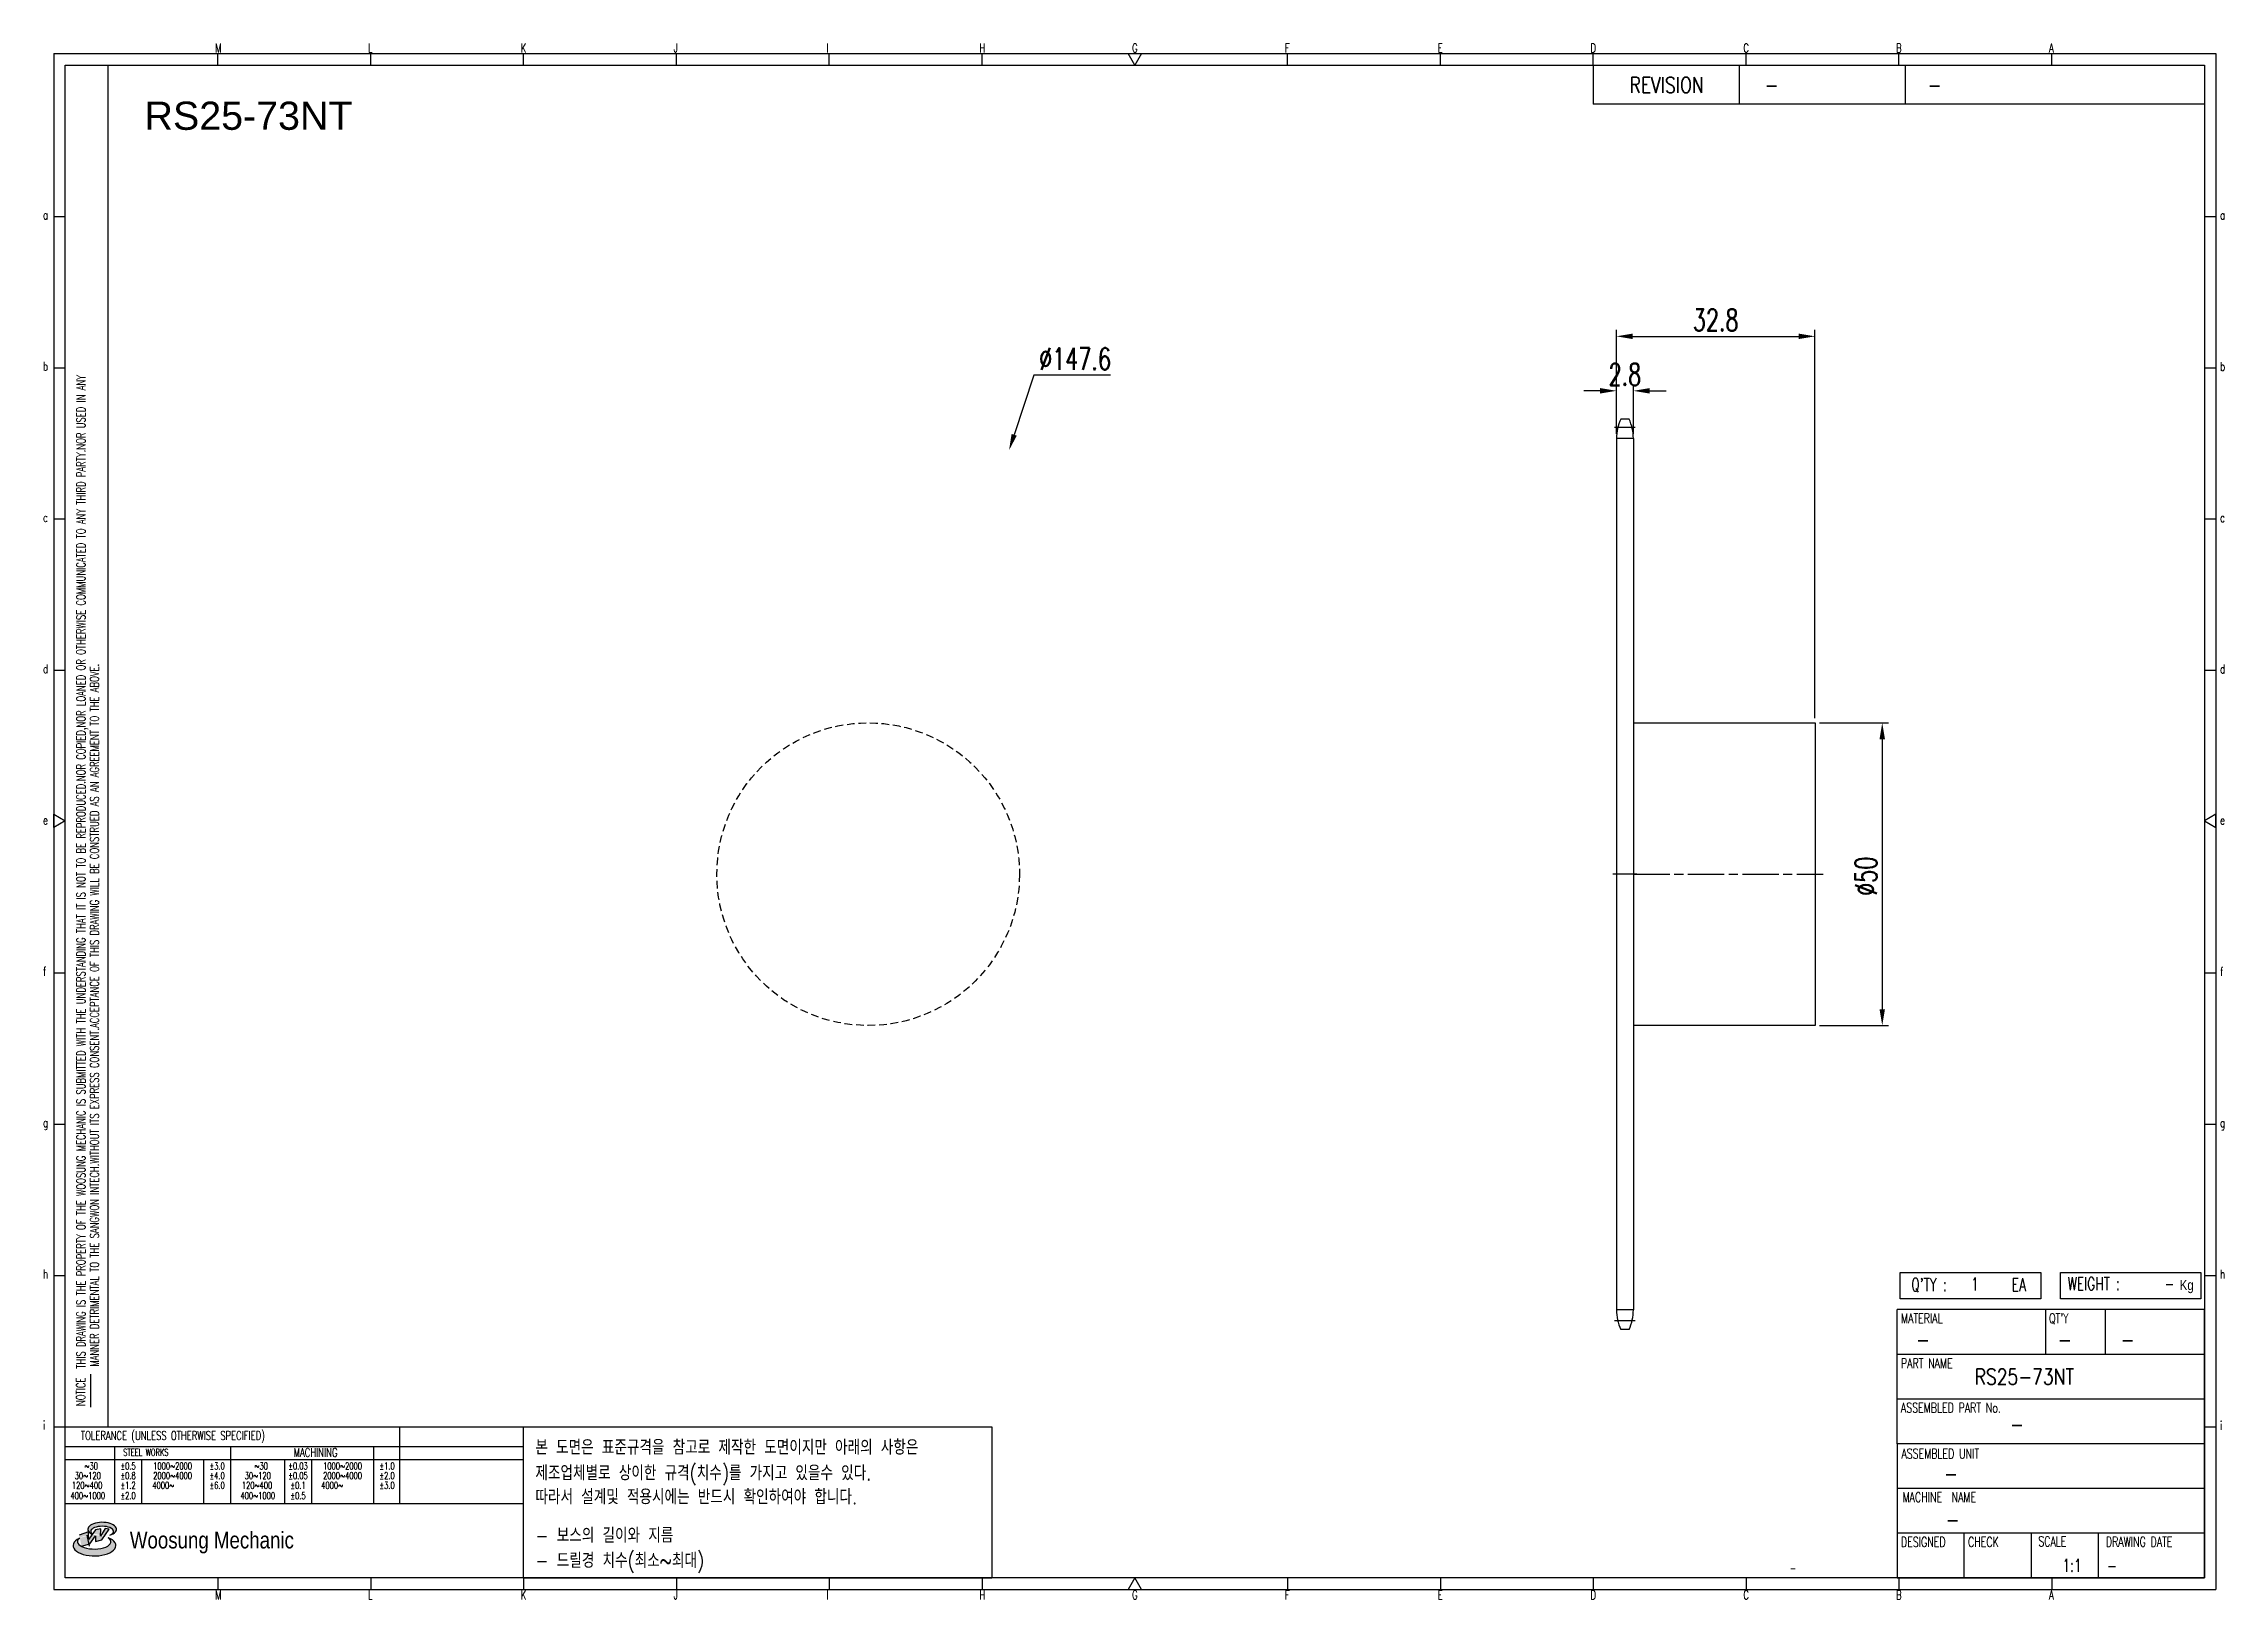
# Model space of a CAD drawing. Header units: millimetres. Extents: x -66061 to -65700, y 2847 to 3104.
import ezdxf
from ezdxf.enums import TextEntityAlignment as Align

# ---------------------------------------------------------------- set-up
doc = ezdxf.new("R2010")
doc.units = ezdxf.units.MM
for name, pattern in [('AM_ISO02W050', [7.5, 6, -1.5]), ('AM_ISO02W050x2', [3.75, 3, -0.75]), ('AM_ISO08W050', [18, 12, -1.5, 3, -1.5]), ('AM_ISO08W050x2', [9, 6, -0.75, 1.5, -0.75]), ('HIDDEN', [9.525, 6.35, -3.175])]:
    doc.linetypes.add(name, pattern=pattern)
for name, color, linetype, lineweight in [('AM_3N', 6, 'AM_ISO02W050', 25), ('AM_7', 4, 'AM_ISO08W050', 25), ('AM_7N', 4, 'AM_ISO08W050', 25)]:
    doc.layers.add(name, color=color, linetype=linetype, lineweight=lineweight)
for name, color, linetype in [('S-DIM', 7, 'Continuous'), ('TITLE', 7, 'Continuous'), ('도면레이아웃', 7, 'Continuous')]:
    doc.layers.add(name, color=color, linetype=linetype)
doc.styles.add('HAN', font='ROMANS.shx', dxfattribs={"width": 0.7, "bigfont": 'whgtxt.shx'})
doc.styles.add('HKD_ST2', font='romans.shx', dxfattribs={"width": 0.7, "height": 4, "bigfont": '@extfont2.shx'})
doc.styles.add('HSG', font='SIMPLEX.shx', dxfattribs={"width": 0.7, "bigfont": 'HSG.shx'})
doc.styles.add('ROMANS', font='romans.shx', dxfattribs={"width": 0.7, "bigfont": 'whgtxt.shx'})
doc.styles.add('SLDTEXTSTYLE4', font='arial.ttf', dxfattribs={"width": 0.8})
doc.styles.get("Standard").update_dxf_attribs({"font": 'arial.ttf'})
doc.dimstyles.new('APP4.5', dxfattribs={"dimscale": 1.5, "dimtxt": 2.4, "dimasz": 1.8, "dimexe": 0.7, "dimexo": 0.5, "dimgap": 0.6, "dimtad": 1, "dimtoh": 1, "dimdec": 1, "dimrnd": 0.01, "dimzin": 9, "dimdsep": 46, "dimtxsty": 'HSG', "dimcen": 0, "dimclrd": 1, "dimclre": 1, "dimclrt": 256, "dimazin": 2, "dimtp": 1, "dimtm": 1, "dimtfac": 0.5, "dimtdec": 1, "dimtofl": 0, "dimtmove": 0, "dimatfit": 3, "dimfxl": 0.7, "dimtvp": 1, "dimtolj": 2, "dimlwd": -1, "dimlwe": -1, "dimarcsym": 0})

# ---------------------------------------------------------------- blocks, each defined once
blk = doc.blocks.new('fuyjgdhj')
for p, q in [((-66198.52, 424.71), (-66168.52, 424.71)), ((-66168.52, 424.71), (-66168.52, 374.71)), ((-66168.52, 374.71), (-66198.52, 374.71))]:
    blk.add_line(p, q)
at = {"layer": 'AM_7N', "linetype": 'AM_ISO08W050x2'}
blk.add_line((-66198.52, 399.71), (-66167.17, 399.71), dxfattribs=at)
blk = doc.blocks.new('SUYWSHJH')
at = {"layer": '도면레이아웃'}
h = blk.add_hatch(color=10, dxfattribs=at)
h.paths.add_polyline_path([(1.544, 35.177), (1.554, 34.966), (1.779, 35.034), (2.054, 35.422), (1.908, 35.446), (1.728, 35.167), (1.741, 35.439), (1.547, 35.405), (1.292, 35.041), (1.295, 35.33), (0.943, 35.208), (1.03, 34.8), (1.336, 34.885)])
edge = h.paths.add_edge_path()
edge.add_ellipse((1.795, 35.421), major_axis=(-0.53, 0), ratio=0.487785, start_angle=122.36065, end_angle=403.39574)
edge.add_line((1.411, 35.244), (1.419, 35.261))
edge.add_ellipse((1.798, 35.344), major_axis=(-0.423, 0), ratio=0.444396, start_angle=131.58977, end_angle=386.19408, ccw=False)
edge = h.paths.add_edge_path()
edge.add_ellipse((1.512, 34.815), major_axis=(-0.793, 0), ratio=0.480113, start_angle=314.67633, end_angle=590.85213)
edge.add_ellipse((1.501, 34.958), major_axis=(-0.62, 0), ratio=0.43311, start_angle=331.7024, end_angle=574.42495, ccw=False)
for p, q in [((0, 90.118), (80.15, 90.118)), ((0, 90.118), (0, 33.191)), ((6.089, 89.693), (6.089, 90.118)), ((11.753, 89.693), (11.753, 90.118)), ((17.418, 89.693), (17.418, 90.118)), ((23.082, 89.693), (23.082, 90.118)), ((28.746, 89.693), (28.746, 90.118)), ((34.411, 89.693), (34.411, 90.118)), ((45.739, 89.693), (45.739, 90.118)), ((51.404, 89.693), (51.404, 90.118)), ((57.068, 89.693), (57.068, 90.118)), ((62.732, 89.693), (62.732, 90.118)), ((68.397, 89.693), (68.397, 90.118)), ((74.061, 89.693), (74.061, 90.118)), ((80.15, 90.118), (80.15, 33.191)), ((0, 84.085), (0.425, 84.085)), ((79.725, 84.085), (80.15, 84.085)), ((0, 78.478), (0.425, 78.478)), ((79.725, 78.478), (80.15, 78.478)), ((0, 72.87), (0.425, 72.87)), ((79.725, 72.87), (80.15, 72.87)), ((0, 67.262), (0.425, 67.262)), ((79.725, 67.262), (80.15, 67.262)), ((0, 56.047), (0.425, 56.047)), ((79.725, 56.047), (80.15, 56.047)), ((0, 50.439), (0.425, 50.439)), ((79.725, 50.439), (80.15, 50.439)), ((0, 44.832), (0.425, 44.832)), ((79.725, 44.832), (80.15, 44.832)), ((1.377, 39.947), (1.377, 41.174)), ((0, 39.224), (0.425, 39.224)), ((79.725, 39.224), (80.15, 39.224)), ((0, 33.191), (80.15, 33.191)), ((6.089, 33.616), (6.089, 33.191)), ((11.753, 33.616), (11.753, 33.191)), ((17.418, 33.616), (17.418, 33.191)), ((23.082, 33.616), (23.082, 33.191)), ((28.746, 33.616), (28.746, 33.191)), ((34.411, 33.616), (34.411, 33.191)), ((45.739, 33.616), (45.739, 33.191)), ((51.404, 33.616), (51.404, 33.191)), ((57.068, 33.616), (57.068, 33.191)), ((62.732, 33.616), (62.732, 33.191)), ((68.397, 33.616), (68.397, 33.191)), ((74.061, 33.616), (74.061, 33.191))]:
    blk.add_line(p, q)
at = {"color": 2}
for p, q in [((2.017, 39.224), (2.017, 89.693)), ((0.425, 39.224), (17.418, 39.224)), ((12.816, 39.224), (12.816, 36.382)), ((17.418, 33.616), (17.418, 39.224)), ((0.425, 38.487), (17.418, 38.487)), ((0.425, 38.012), (17.418, 38.012)), ((2.257, 38.487), (2.257, 36.382)), ((3.257, 38.012), (3.257, 36.382)), ((5.557, 38.012), (5.557, 36.382)), ((6.557, 38.5), (6.557, 36.382)), ((8.557, 38.012), (8.557, 36.382)), ((9.557, 38.026), (9.557, 36.382)), ((11.857, 38.487), (11.857, 36.382)), ((0.425, 36.382), (17.418, 36.382))]:
    blk.add_line(p, q, dxfattribs=at)
at = {"color": 6, "ltscale": 0.5}
for p, q in [((57.068, 89.693), (57.068, 88.246)), ((62.47, 89.693), (62.47, 88.246)), ((68.635, 89.693), (68.635, 88.246)), ((79.725, 88.246), (57.068, 88.246)), ((68.336, 38.59), (68.336, 43.563)), ((79.725, 43.563), (68.336, 43.563)), ((73.827, 43.563), (73.827, 41.905)), ((76.037, 43.563), (76.037, 41.905)), ((79.725, 38.59), (79.725, 43.563)), ((79.725, 41.905), (68.336, 41.905)), ((79.725, 40.248), (68.336, 40.248)), ((68.336, 38.59), (68.336, 33.616)), ((79.725, 38.59), (68.336, 38.59)), ((79.725, 33.616), (79.725, 38.59)), ((79.725, 36.932), (68.336, 36.932)), ((79.725, 35.274), (68.336, 35.274)), ((70.822, 33.616), (70.822, 35.274)), ((73.309, 33.616), (73.309, 35.274)), ((75.796, 33.616), (75.796, 35.274)), ((68.336, 33.616), (79.725, 33.616))]:
    blk.add_line(p, q, dxfattribs=at)
for points in [[(40.075, 89.693), (39.83, 90.118), (40.32, 90.118)], [(0.425, 89.693), (79.725, 89.693), (79.725, 33.616), (0.425, 33.616)], [(0.425, 61.679), (0, 61.433), (0, 61.924)], [(79.725, 61.679), (80.15, 61.433), (80.15, 61.924)], [(40.075, 33.616), (39.83, 33.191), (40.32, 33.191)]]:
    blk.add_lwpolyline(points, close=True)
at = {"layer": 'TITLE', "color": 20}
for p, q in [((68.449, 43.961), (68.449, 44.936)), ((68.449, 44.936), (73.654, 44.936)), ((73.654, 44.936), (73.654, 43.961)), ((74.39, 43.961), (74.39, 44.936)), ((74.39, 44.936), (79.595, 44.936)), ((79.595, 44.936), (79.595, 43.961)), ((73.654, 43.961), (68.449, 43.961)), ((79.595, 43.961), (74.39, 43.961))]:
    blk.add_line(p, q, dxfattribs=at)
at = {"layer": '도면레이아웃'}
for p, q in [((1.295, 35.33), (0.943, 35.208)), ((1.03, 34.8), (1.336, 34.885)), ((1.224, 35.208), (1.311, 34.8)), ((1.224, 35.208), (1.224, 35.208)), ((1.547, 35.405), (1.292, 35.041)), ((1.292, 35.041), (1.295, 35.33)), ((1.336, 34.885), (1.544, 35.177)), ((1.419, 35.261), (1.411, 35.244)), ((1.544, 35.177), (1.554, 34.966)), ((1.741, 35.439), (1.547, 35.405)), ((1.554, 34.966), (1.779, 35.034)), ((1.908, 35.446), (1.728, 35.167)), ((1.728, 35.167), (1.741, 35.439)), ((1.779, 35.034), (2.054, 35.422)), ((2.054, 35.422), (1.908, 35.446))]:
    blk.add_line(p, q, dxfattribs=at)
for centre, major_axis, ratio, start_param, end_param in [((1.795, 35.421), (-0.53, 0), 0.487785, 2.135596, 7.040584), ((1.512, 34.815), (-0.793, 0), 0.480113, 5.492138, 10.312315), ((1.501, 34.958), (-0.62, 0), 0.43311, 5.789299, 10.025607), ((1.798, 35.344), (-0.423, 0), 0.444396, 2.296675, 6.740358)]:
    blk.add_ellipse(centre, major_axis=major_axis, ratio=ratio, start_param=start_param, end_param=end_param, dxfattribs=at)
at = {"color": 4, "style": 'HKD_ST2', "width": 0.7}
for s, p in [('M', (5.988, 90.164)), ('L', (11.652, 90.164)), ('K', (17.316, 90.164)), ('J', (22.981, 90.164)), ('I', (28.645, 90.164)), ('H', (34.309, 90.164)), ('G', (39.974, 90.164)), ('F', (45.638, 90.164)), ('E', (51.302, 90.164)), ('D', (56.967, 90.164)), ('C', (62.631, 90.164)), ('B', (68.295, 90.164)), ('A', (73.96, 90.164)), ('a', (-0.395, 83.976)), ('a', (80.305, 83.97)), ('b', (-0.395, 78.368)), ('b', (80.305, 78.362)), ('c', (-0.395, 72.76)), ('c', (80.305, 72.754)), ('d', (-0.395, 67.153)), ('d', (80.305, 67.147)), ('e', (-0.395, 61.545)), ('e', (80.305, 61.539)), ('f', (-0.395, 55.937)), ('f', (80.305, 55.931)), ('g', (-0.395, 50.33)), ('g', (80.305, 50.324)), ('h', (-0.395, 44.722)), ('h', (80.305, 44.716)), ('i', (-0.395, 39.114)), ('i', (80.305, 39.108)), ('M', (5.988, 32.824)), ('L', (11.652, 32.824)), ('K', (17.316, 32.824)), ('J', (22.981, 32.824)), ('I', (28.645, 32.824)), ('H', (34.309, 32.824)), ('G', (39.974, 32.824)), ('F', (45.638, 32.824)), ('E', (51.302, 32.824)), ('D', (56.967, 32.824)), ('C', (62.631, 32.824)), ('B', (68.295, 32.824)), ('A', (73.96, 32.824))]:
    blk.add_text(s, height=0.326, dxfattribs=at).set_placement(p)
for s, height, style, width, p in [('REVISION', 0.5806, 'HAN', 0.8, (58.415, 88.664)), ('-', 0.581, 'HAN', 0.8, (63.426, 88.664)), ('-', 0.581, 'HAN', 0.8, (69.468, 88.664)), ("Q'TY : ", 0.4746, 'HKD_ST2', 0.7, (68.857, 44.253)), ('1', 0.475, 'HKD_ST2', 0.7, (71.071, 44.275)), ('EA', 0.4746, 'HKD_ST2', 0.7, (72.578, 44.253)), ('WEIGHT : ', 0.4746, 'HKD_ST2', 0.7, (74.65, 44.286)), ('-', 0.581, 'HAN', 0.8, (69.029, 42.157)), ('-', 0.581, 'HAN', 0.8, (74.289, 42.157)), ('-', 0.581, 'HAN', 0.8, (76.623, 42.157)), ('-', 0.581, 'HAN', 0.8, (72.515, 39.013)), ('-', 0.581, 'HAN', 0.8, (70.067, 37.189)), ('-', 0.581, 'HAN', 0.8, (70.126, 35.48)), ('1:1', 0.4746, 'HKD_ST2', 0.7, (74.458, 33.848)), ('-', 0.475, 'HKD_ST2', 0.7, (76.112, 33.837))]:
    blk.add_text(s, height=height, dxfattribs=dict(style=style, width=width)).set_placement(p)
at = {"color": 2, "style": 'HKD_ST2', "width": 0.7}
for s, p in [(' THIS DRAWING IS THE PROPERTY OF THE WOOSUNG MECHANIC IS SUBMITTED WITH THE UNDERSTANDING THAT IT IS NOT TO BE REPRODUCED.NOR COPIED,NOR LOANED OR OTHERWISE COMMUNICATED TO ANY THIRD PARTY.NOR USED IN ANY', (1.173, 41.217)), ('MANNER DETRIMENTAL TO THE SANGWON INTECH.WITHOUT ITS EXPRESS CONSENT.ACCEPTANCE OF THIS DRAWING WILL BE CONSTRUED AS AN AGREEMENT TO THE ABOVE.', (1.672, 41.447))]:
    blk.add_text(s, height=0.326266, rotation=90, dxfattribs=at).set_placement(p)
at = {"style": 'HKD_ST2', "width": 0.7}
blk.add_text('-', height=0.475, dxfattribs=at).set_placement((78.613, 44.286), align=Align.RIGHT)
at = {"color": 4, "style": 'HKD_ST2', "width": 0.7}
for s, height, p in [('MATERIAL', 0.3651, (68.474, 43.425)), ("QT'Y", 0.3651, (73.965, 43.425)), ('PART NAME', 0.3651, (68.474, 41.756)), ('ASSEMBLED PART No.', 0.36511, (68.474, 40.109)), ('ASSEMBLED UNIT', 0.36511, (68.49, 38.408)), ('MACHINE  NAME', 0.36511, (68.532, 36.794)), ('DESIGNED', 0.3651, (68.474, 35.136)), ('CHECK', 0.3651, (70.961, 35.136)), ('SCALE', 0.3651, (73.566, 35.153)), ('DRAWING DATE', 0.36511, (76.071, 35.141))]:
    blk.add_text(s, height=height, dxfattribs=at).set_placement(p, align=Align.TOP_LEFT)
at = {"style": 'HKD_ST2', "width": 0.7}
blk.add_text('NOTICE', height=0.3263, rotation=90, dxfattribs=at).set_placement((1.163, 39.988))
for s, height, style, width, p in [('TOLERANCE (UNLESS OTHERWISE SPECIFIED)', 0.32627, 'HKD_ST2', 0.7, (4.417, 38.896)), ('-', 0.326, 'ROMANS', 0.65, (64.469, 33.975))]:
    blk.add_text(s, height=height, dxfattribs=dict(style=style, width=width)).set_placement(p, align=Align.MIDDLE_CENTER)
at = {"color": 4, "style": 'HKD_ST2', "width": 0.7}
for s, height, p in [('STEEL WORKS', 0.26101, (3.416, 38.268)), ('MACHINING', 0.3263, (9.707, 38.27)), ('%%P0.5', 0.261, (2.757, 37.762)), ('%%P0.8', 0.261, (2.757, 37.411)), ('%%P3.0', 0.261, (6.057, 37.762)), ('%%P4.0', 0.261, (6.057, 37.411)), ('%%P0.03', 0.261, (9.057, 37.762)), ('%%P0.05', 0.261, (9.057, 37.411)), ('%%P1.0', 0.261, (12.357, 37.762)), ('%%P2.0', 0.261, (12.357, 37.411)), ('%%P1.2', 0.261, (2.757, 37.045)), ('%%P2.0', 0.261, (2.757, 36.67)), ('%%P6.0', 0.261, (6.057, 37.045)), ('%%P0.1', 0.261, (9.057, 37.045)), ('%%P0.5', 0.261, (9.057, 36.67)), ('%%P3.0', 0.261, (12.357, 37.045))]:
    blk.add_text(s, height=height, dxfattribs=at).set_placement(p, align=Align.MIDDLE)
for s, height, p in [('30%%126120', 0.261, (1.263, 37.411)), ('%%12630', 0.261, (1.389, 37.762)), ('2000%%1264000', 0.26101, (4.407, 37.411)), ('1000%%1262000', 0.26101, (4.407, 37.762)), ('30%%126120', 0.261, (7.563, 37.411)), ('%%12630', 0.261, (7.689, 37.762)), ('2000%%1264000', 0.26101, (10.707, 37.411)), ('1000%%1262000', 0.26101, (10.707, 37.762)), ('400%%1261000', 0.26101, (1.263, 36.67)), ('120%%126400', 0.26101, (1.237, 37.045)), ('4000%%126', 0.261, (4.061, 37.045)), ('400%%1261000', 0.26101, (7.563, 36.67)), ('120%%126400', 0.26101, (7.537, 37.045)), ('4000%%126', 0.261, (10.321, 37.045))]:
    blk.add_text(s, height=height, dxfattribs=at).set_placement(p, align=Align.MIDDLE_CENTER)
at = {"color": 1, "style": 'SLDTEXTSTYLE4', "width": 0.8}
blk.add_text('Woosung Mechanic', height=0.61957, dxfattribs=at).set_placement((2.822, 34.711))
at = {"layer": 'TITLE', "width": 0.8}
blk.add_text('Kg', height=0.3789, dxfattribs=at).set_placement((78.807, 44.286))
blk = doc.blocks.new('*D20')
at = {"layer": 'Defpoints', "color": 0, "transparency": 16777216}
for p in [(-65901.23, 3036.89), (-65947.78, 2896.82)]:
    blk.add_point(p, dxfattribs=at)
at = {"layer": 'S-DIM', "color": 1, "transparency": 16777216}
for p, q in [((-65897.11, 3049.29), (-65900.38, 3039.45)), ((-65884.45, 3049.29), (-65897.11, 3049.29))]:
    blk.add_line(p, q, dxfattribs=at)
blk.add_solid([(-65900.81, 3039.59), (-65899.95, 3039.31), (-65901.23, 3036.89)], dxfattribs=at)
at = {"layer": 'S-DIM', "transparency": 16777216, "insert": (-65890.33, 3051.99), "char_height": 3.6, "attachment_point": 5, "style": 'HSG'}
blk.add_mtext('\\A2;∅147.6', dxfattribs=at)
blk = doc.blocks.new('*D21')
at = {"layer": 'Defpoints', "color": 0, "transparency": 16777216}
for p in [(-65798.08, 3046.71), (-65800.88, 3038.85), (-65798.08, 3038.85)]:
    blk.add_point(p, dxfattribs=at)
at = {"layer": 'S-DIM', "color": 1, "transparency": 16777216}
for p, q in [((-65803.58, 3046.71), (-65806.28, 3046.71)), ((-65800.88, 3039.6), (-65800.88, 3047.76)), ((-65798.08, 3039.6), (-65798.08, 3047.76)), ((-65795.38, 3046.71), (-65792.68, 3046.71))]:
    blk.add_line(p, q, dxfattribs=at)
for points in [[(-65803.58, 3047.16), (-65803.58, 3046.26), (-65800.88, 3046.71)], [(-65795.38, 3047.16), (-65795.38, 3046.26), (-65798.08, 3046.71)]]:
    blk.add_solid(points, dxfattribs=at)
at = {"layer": 'S-DIM', "transparency": 16777216, "insert": (-65799.48, 3049.41), "char_height": 3.6, "attachment_point": 5, "style": 'HSG'}
blk.add_mtext('\\A2;2.8', dxfattribs=at)
blk = doc.blocks.new('*D22')
at = {"layer": 'Defpoints', "color": 0, "transparency": 16777216}
for p in [(-65768.08, 3055.71), (-65800.88, 3038.85), (-65768.08, 2991.85)]:
    blk.add_point(p, dxfattribs=at)
at = {"layer": 'S-DIM', "color": 1, "transparency": 16777216}
for p, q in [((-65800.88, 3039.6), (-65800.88, 3056.76)), ((-65798.18, 3055.71), (-65770.78, 3055.71)), ((-65768.08, 2992.6), (-65768.08, 3056.76))]:
    blk.add_line(p, q, dxfattribs=at)
for points in [[(-65798.18, 3056.16), (-65798.18, 3055.26), (-65800.88, 3055.71)], [(-65770.78, 3056.16), (-65770.78, 3055.26), (-65768.08, 3055.71)]]:
    blk.add_solid(points, dxfattribs=at)
at = {"layer": 'S-DIM', "transparency": 16777216, "insert": (-65784.48, 3058.41), "char_height": 3.6, "attachment_point": 5, "style": 'HSG'}
blk.add_mtext('\\A2;32.8', dxfattribs=at)
blk = doc.blocks.new('*D23')
at = {"layer": 'Defpoints', "color": 0, "transparency": 16777216}
for p in [(-65768.08, 2991.85), (-65768.08, 2941.85), (-65756.96, 2941.85)]:
    blk.add_point(p, dxfattribs=at)
at = {"layer": 'S-DIM', "color": 1, "transparency": 16777216}
for p, q in [((-65767.33, 2991.85), (-65755.91, 2991.85)), ((-65756.96, 2989.15), (-65756.96, 2944.55)), ((-65767.33, 2941.85), (-65755.91, 2941.85))]:
    blk.add_line(p, q, dxfattribs=at)
for points in [[(-65757.41, 2989.15), (-65756.51, 2989.15), (-65756.96, 2991.85)], [(-65757.41, 2944.55), (-65756.51, 2944.55), (-65756.96, 2941.85)]]:
    blk.add_solid(points, dxfattribs=at)
at = {"layer": 'S-DIM', "transparency": 16777216, "insert": (-65759.66, 2966.5), "char_height": 3.6, "attachment_point": 5, "rotation": 90, "style": 'HSG'}
blk.add_mtext('\\A2;%%c50', dxfattribs=at)

msp = doc.modelspace()

# ---------------------------------------------------------------- linework, layer by layer
for p, q in [((-65798.79, 3042.05), (-65800.17, 3042.05)), ((-65800.88, 3038.85), (-65800.88, 2894.85)), ((-65798.08, 3038.85), (-65798.08, 2894.85)), ((-65798.79, 2891.65), (-65800.17, 2891.65))]:
    msp.add_line(p, q)
at = {"color": 4}
msp.add_lwpolyline([(-65981.43, 2875.57), (-65904.05, 2875.57), (-65904.05, 2850.57), (-65981.43, 2850.57)], close=True, dxfattribs=at)
at = {"color": 2, "linetype": 'HIDDEN', "ltscale": 0.2}
msp.add_circle((-65924.5, 2966.85), 25, dxfattribs=at)
for centre, start, end in [((-65793.28, 3038.85), 155.0989, 180), ((-65805.68, 3038.85), 0, 24.9011), ((-65793.28, 2894.85), 180, 204.9011), ((-65805.68, 2894.85), 335.0989, 0)]:
    msp.add_arc(centre, 7.6, start, end)
at = {"layer": 'AM_3N', "linetype": 'AM_ISO02W050x2'}
for p, q in [((-65798.08, 3038.85), (-65800.88, 3038.85)), ((-65798.08, 2894.85), (-65800.88, 2894.85))]:
    msp.add_line(p, q, dxfattribs=at)
at = {"layer": 'AM_7', "linetype": 'AM_ISO08W050x2'}
for p, q in [((-65797.81, 3040.65), (-65801.19, 3040.65)), ((-65797.5, 2966.85), (-65801.46, 2966.85)), ((-65797.5, 2966.85), (-65801.46, 2966.85)), ((-65797.81, 2893.05), (-65801.19, 2893.05))]:
    msp.add_line(p, q, dxfattribs=at)

# ---------------------------------------------------------------- block references
at = {"xscale": 4.457226964544641, "yscale": 4.457226964544641, "zscale": 4.457226964544641}
msp.add_blockref('SUYWSHJH', (-66059.07, 2700.74), dxfattribs=at)
msp.add_blockref('fuyjgdhj', (400.45, 2567.15))

# ---------------------------------------------------------------- texts
at = {"color": 2}
msp.add_text('RS25-73NT', height=4.657, dxfattribs=at).set_placement((-66044.06, 3089.83))
at = {"style": 'HAN', "width": 0.8}
msp.add_text('RS25-73NT', height=2.588, dxfattribs=at).set_placement((-65741.68, 2882.53))
at = {"color": 4, "style": 'HAN', "width": 0.8}
for s, p in [('본 도면은 표준규격을 참고로 제작한 도면이지만 아래의 사항은', (-65979.49, 2870.94)), ('제조업체별로 상이한 규격(치수)를 가지고 있을수 있다.', (-65979.49, 2866.7)), ('따라서 설계및 적용시에는 반드시 확인하여야 합니다.', (-65979.49, 2862.75)), ('- 보스의 길이와 지름', (-65979.49, 2856.4)), ('- 드릴경 치수(최소~최대)', (-65979.49, 2852.24))]:
    msp.add_text(s, height=2.4486, dxfattribs=at).set_placement(p)

# ---------------------------------------------------------------- dimensions: what is measured, and where the dimension line sits
at = {"layer": 'S-DIM'}
dim = msp.add_linear_dim(base=(-65768.08, 3055.71), p1=(-65800.88, 3038.85), p2=(-65768.08, 2991.85), dimstyle='APP4.5', dxfattribs=at)
dim.commit()
dim.dimension.update_dxf_attribs({"geometry": '*D22', "text_midpoint": (-65784.48, 3058.41)})
dim = msp.add_diameter_dim_2p(p1=(-65947.78, 2896.82), p2=(-65901.23, 3036.89), dimstyle='APP4.5', dxfattribs=at)
dim.commit()
dim.dimension.update_dxf_attribs({"geometry": '*D20', "text_midpoint": (-65890.33, 3049.29), "dimtype": 163})
dim = msp.add_linear_dim(base=(-65798.08, 3046.71), p1=(-65800.88, 3038.85), p2=(-65798.08, 3038.85), dimstyle='APP4.5', dxfattribs=at)
dim.commit()
dim.dimension.update_dxf_attribs({"geometry": '*D21', "text_midpoint": (-65799.48, 3046.71), "dimtype": 160})
dim = msp.add_linear_dim(base=(-65756.96, 2941.85), p1=(-65768.08, 2991.85), p2=(-65768.08, 2941.85), angle=90, text='%%c<>', dimstyle='APP4.5', dxfattribs=at)
dim.commit()
dim.dimension.update_dxf_attribs({"geometry": '*D23', "text_midpoint": (-65756.96, 2966.5), "dimtype": 160})

doc.saveas('drawing.dxf')
